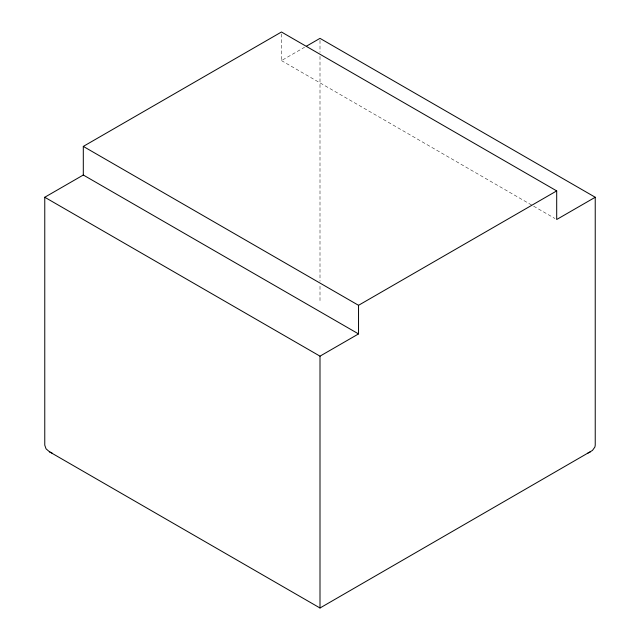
<?xml version="1.0" encoding="UTF-8"?>
<svg xmlns="http://www.w3.org/2000/svg" width="640" height="640" viewBox="0 0 640 640"><rect width="100%" height="100%" fill="white"/><g stroke="black" fill="none" stroke-linecap="round" stroke-linejoin="round"><path stroke-width="0.48" stroke-dasharray="3.2 2.4" d="M281.464 33.976L281.464 60.6L304.584 47.256M281.464 60.6L554.968 218.504M320 40.352L320 52.352M320 56.352L320 281.248M320 286.248L320 300.944"/><path stroke-width="0.96" d="M83.304 175.016L83.304 146.408L358.536 305.312L358.536 333.912L83.304 175.016L44.768 197.256L44.768 445.152L46.032 448.8L49.608 451.888L320 608L592.448 450.448L594.912 447.008L595.232 445.152L595.232 197.256L320 38.36L306.296 46.264M83.304 146.408L281.464 32L556.696 190.904L556.696 219.504L595.232 197.256M358.536 305.312L556.696 190.904M44.768 197.256L320 356.16L358.536 333.912M587.888 453.08L590.392 451.888M49.608 451.888L52.112 453.08M320 356.16L320 608"/></g></svg>
